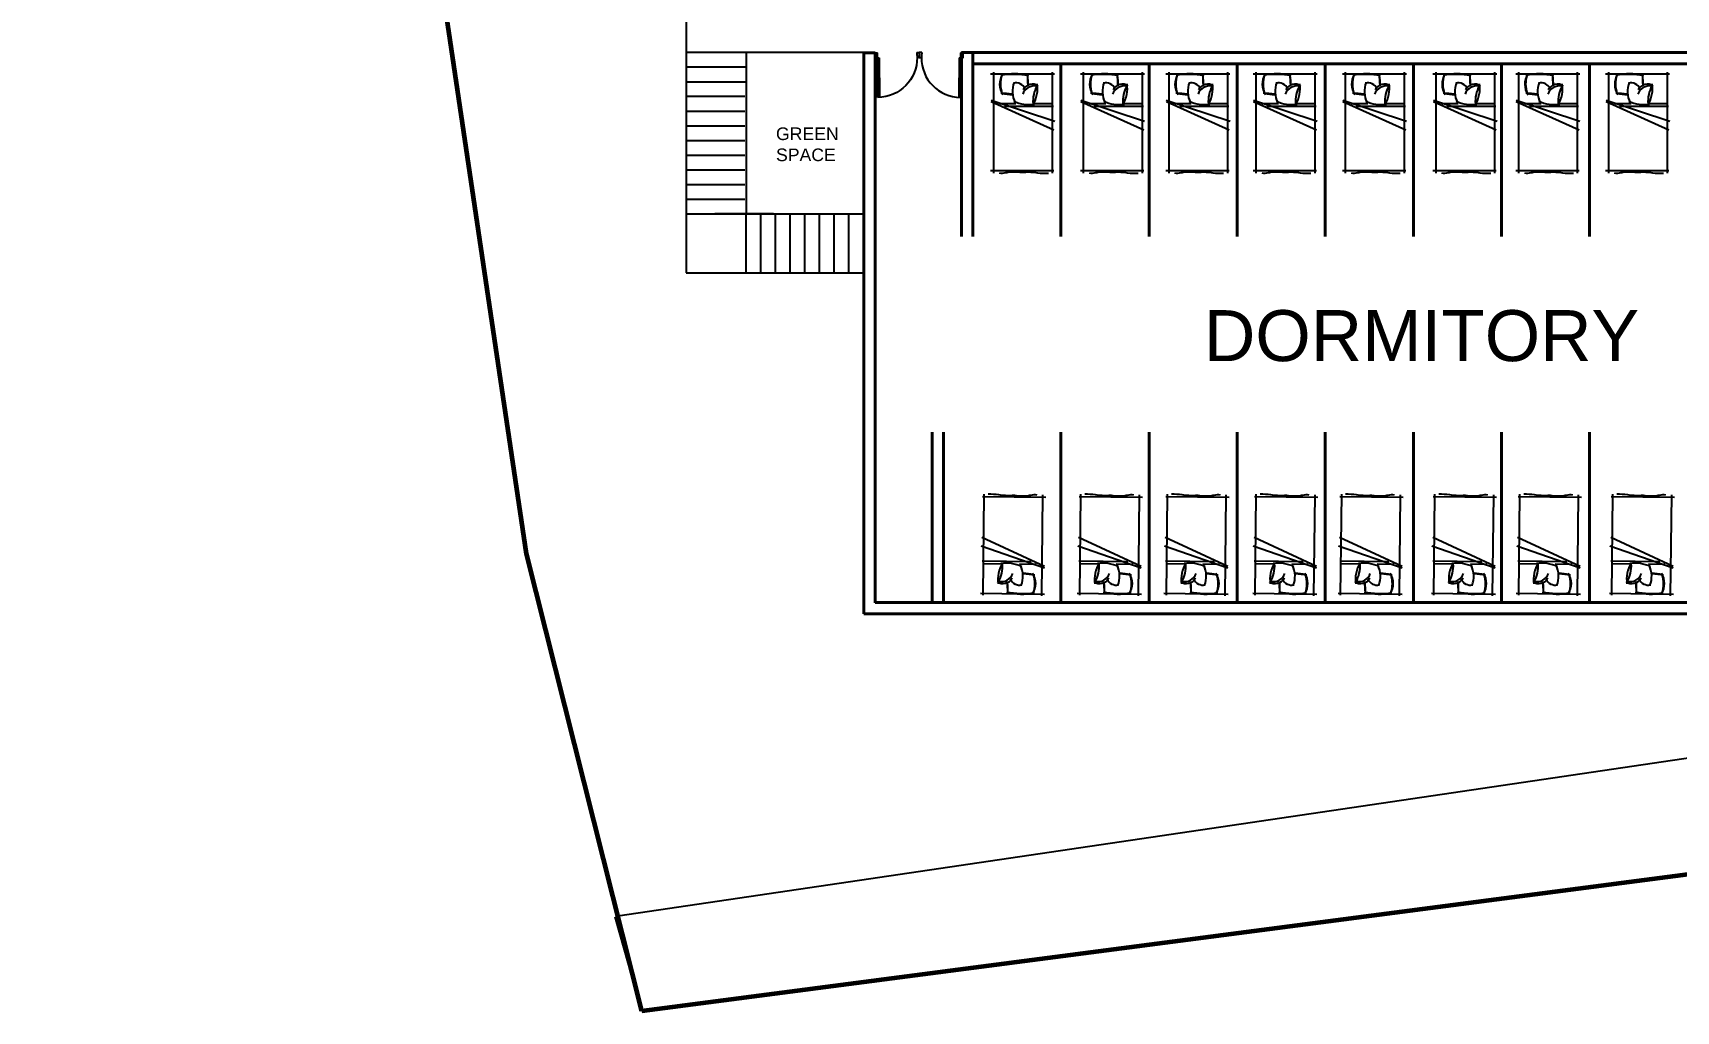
# Model space of a CAD drawing. Header units: metres. Extents: x -353 to 1688, y -477 to 135.
# Drawn here: x 740.87 to 774.43, y -335.68 to -315.7 of the extents above; entities that cross this region are included whole.
import ezdxf

# ---------------------------------------------------------------- set-up
doc = ezdxf.new("R2010")
doc.units = ezdxf.units.M
doc.header["$MEASUREMENT"] = 0
doc.linetypes.add('ACAD_ISO04W100', pattern=[30, 24, -3, 0, -3])
doc.layers.add('door space', color=1, linetype='Continuous')
doc.layers.add('ID-LOOSE2', color=8, linetype='Continuous')
for name, color, linetype, plot in [('FURNITURE', 130, 'Continuous', False), ('STAIR', 231, 'Continuous', False), ('TEXT', 141, 'Continuous', False)]:
    doc.layers.add(name, color=color, linetype=linetype, plot=plot)
doc.layers.add('SITE BOUNDARY', color=6, linetype='ACAD_ISO04W100', lineweight=60)
doc.layers.add('WALL', color=2, linetype='Continuous', lineweight=40)
doc.styles.get("Standard").update_dxf_attribs({"font": 'arial.ttf'})

msp = doc.modelspace()

# ---------------------------------------------------------------- linework, layer by layer
for p, q in [((786.05607, -328.83065), (752.8185, -333.74273)), ((753.30857, -335.68269), (752.76076, -333.75918)), ((753.30857, -335.68269), (755.29346, -335.43726)), ((755.29346, -335.43726), (755.29123, -335.42342))]:
    msp.add_line(p, q)
at = {"layer": 'Defpoints'}
msp.add_line((757.83765, -316.1023), (755.43765, -316.1023), dxfattribs=at)
at = {"layer": 'door space'}
for p, q in [((758.07456, -316.10913), (758.12456, -316.10863)), ((758.07556, -316.20913), (758.07456, -316.10913)), ((758.12516, -316.16863), (758.12016, -316.16868)), ((758.12056, -316.20868), (758.12016, -316.16868)), ((758.12516, -316.16863), (758.12456, -316.10863)), ((758.92452, -316.1006), (758.97452, -316.1001)), ((758.92452, -316.1006), (758.92512, -316.1606)), ((758.93012, -316.16055), (758.92512, -316.1606)), ((758.93012, -316.16055), (758.93052, -316.20055)), ((758.97452, -316.1001), (758.97351, -316.20009)), ((758.97452, -316.1001), (758.97552, -316.20009)), ((759.02451, -316.1006), (758.97452, -316.1001)), ((759.01891, -316.16055), (759.01851, -316.20055)), ((759.01891, -316.16055), (759.02391, -316.1606)), ((759.02451, -316.1006), (759.02391, -316.1606)), ((759.82387, -316.16863), (759.82447, -316.10863)), ((759.82387, -316.16863), (759.82887, -316.16868)), ((759.87447, -316.10913), (759.82447, -316.10863)), ((759.82847, -316.20868), (759.82887, -316.16868)), ((759.87347, -316.20913), (759.87447, -316.10913)), ((758.12056, -316.20868), (758.07556, -316.20913)), ((758.12056, -316.20868), (758.15556, -316.20833)), ((758.12869, -317.01864), (758.12056, -316.20868)), ((758.15556, -316.20833), (758.16369, -317.01828)), ((758.97552, -316.20009), (758.93052, -316.20055)), ((758.97351, -316.20009), (759.01851, -316.20055)), ((759.79347, -316.20833), (759.78534, -317.01828)), ((759.82847, -316.20868), (759.79347, -316.20833)), ((759.82034, -317.01864), (759.82847, -316.20868)), ((759.82847, -316.20868), (759.87347, -316.20913))]:
    msp.add_line(p, q, dxfattribs=at)
at = {"layer": 'door space', "extrusion": (0, 0, -1)}
msp.add_ellipse((758.12056, -316.20868), major_axis=(-0.56698, -0.57848), ratio=1, start_param=3.92699082, end_param=5.49778714, dxfattribs=at)
at = {"layer": 'door space'}
msp.add_ellipse((759.82847, -316.20868), major_axis=(0.56698, -0.57848), ratio=1, start_param=3.92699082, end_param=5.49778714, dxfattribs=at)
at = {"layer": 'FURNITURE', "linetype": 'Continuous'}
for p, q in [((760.48966, -316.504), (760.48966, -318.56574)), ((761.68966, -316.504), (761.68966, -318.56574)), ((762.32563, -316.504), (762.32563, -318.56574)), ((763.52563, -316.504), (763.52563, -318.56574)), ((764.07037, -316.504), (764.07037, -318.56574)), ((765.27037, -316.504), (765.27037, -318.56574)), ((765.8529, -316.504), (765.8529, -318.56574)), ((767.67747, -316.504), (767.67747, -318.56574)), ((768.87747, -316.504), (768.87747, -318.56574)), ((769.52484, -316.504), (769.52484, -318.56574)), ((770.72484, -316.504), (770.72484, -318.56574)), ((771.21583, -316.504), (771.21583, -318.56574)), ((772.41583, -316.504), (772.41583, -318.56574)), ((773.0518, -316.504), (773.0518, -318.56574)), ((774.2518, -316.504), (774.2518, -318.56574)), ((760.44056, -317.07238), (761.74248, -317.50412)), ((760.44097, -317.10142), (761.72542, -317.68174)), ((760.6121, -317.14364), (760.95067, -317.14364)), ((761.32746, -317.14364), (761.70659, -317.14364)), ((762.27653, -317.07238), (763.57845, -317.50412)), ((762.27695, -317.10142), (763.5614, -317.68174)), ((762.44808, -317.14364), (762.78664, -317.14364)), ((763.16343, -317.14364), (763.54256, -317.14364)), ((764.02127, -317.07238), (765.32319, -317.50412)), ((764.02169, -317.10142), (765.30614, -317.68174)), ((764.19282, -317.14364), (764.53138, -317.14364)), ((764.90818, -317.14364), (765.2873, -317.14364)), ((765.8038, -317.07238), (767.10572, -317.50412)), ((765.80421, -317.10142), (767.08866, -317.68174)), ((765.97534, -317.14364), (766.31391, -317.14364)), ((766.6907, -317.14364), (767.06983, -317.14364)), ((767.62837, -317.07238), (768.93029, -317.50412)), ((767.62878, -317.10142), (768.91323, -317.68174)), ((767.79991, -317.14364), (768.13848, -317.14364)), ((768.51527, -317.14364), (768.8944, -317.14364)), ((769.47574, -317.07238), (770.77766, -317.50412)), ((769.47616, -317.10142), (770.76061, -317.68174)), ((769.64729, -317.14364), (769.98585, -317.14364)), ((770.36264, -317.14364), (770.74177, -317.14364)), ((771.16674, -317.07238), (772.46865, -317.50412)), ((771.16715, -317.10142), (772.4516, -317.68174)), ((771.33828, -317.14364), (771.67684, -317.14364)), ((772.05364, -317.14364), (772.43276, -317.14364)), ((773.00271, -317.07238), (774.30463, -317.50412)), ((773.00312, -317.10142), (774.28757, -317.68174)), ((773.17425, -317.14364), (773.51282, -317.14364)), ((773.88961, -317.14364), (774.26873, -317.14364)), ((760.71447, -317.19444), (761.71615, -317.19444)), ((762.55044, -317.19444), (763.55212, -317.19444)), ((764.29519, -317.19444), (765.29686, -317.19444)), ((766.07771, -317.19444), (767.07939, -317.19444)), ((767.90228, -317.19444), (768.90396, -317.19444)), ((769.74966, -317.19444), (770.75133, -317.19444)), ((771.44065, -317.19444), (772.44232, -317.19444)), ((773.27662, -317.19444), (774.27829, -317.19444)), ((760.43163, -318.51104), (761.72665, -318.51104)), ((762.2676, -318.51104), (763.56262, -318.51104)), ((764.01235, -318.51104), (765.30737, -318.51104)), ((765.79487, -318.51104), (767.08989, -318.51104)), ((767.61944, -318.51104), (768.91446, -318.51104)), ((769.46682, -318.51104), (770.76184, -318.51104)), ((771.15781, -318.51104), (772.45283, -318.51104)), ((772.99378, -318.51104), (774.2888, -318.51104)), ((761.55868, -325.19176), (760.26374, -325.17694)), ((760.27776, -327.18427), (760.30136, -325.12266)), ((761.47768, -327.19801), (761.50128, -325.1364)), ((762.253, -327.18427), (762.2766, -325.12266)), ((763.45292, -327.19801), (763.47652, -325.1364)), ((765.30384, -325.19176), (764.00891, -325.17694)), ((764.02293, -327.18427), (764.04653, -325.12266)), ((765.22285, -327.19801), (765.24645, -325.1364)), ((767.11625, -325.19176), (765.82132, -325.17694)), ((765.83534, -327.18427), (765.85894, -325.12266)), ((767.03526, -327.19801), (767.05886, -325.1364)), ((768.86194, -325.19176), (767.56701, -325.17694)), ((767.58103, -327.18427), (767.60463, -325.12266)), ((768.78095, -327.19801), (768.80455, -325.1364)), ((770.76638, -325.19176), (769.47145, -325.17694)), ((769.48547, -327.18427), (769.50907, -325.12266)), ((770.68539, -327.19801), (770.70899, -325.1364)), ((772.50091, -325.19176), (771.20598, -325.17694)), ((771.22, -327.18427), (771.2436, -325.12266)), ((772.41992, -327.19801), (772.44352, -325.1364)), ((773.1206, -327.18427), (773.1442, -325.12266)), ((774.32052, -327.19801), (774.34412, -325.1364)), ((761.53328, -326.63022), (760.23639, -326.18361)), ((761.5332, -326.60119), (760.25548, -326.00619)), ((763.50852, -326.63022), (762.21163, -326.18361)), ((763.50844, -326.60119), (762.23072, -326.00619)), ((765.27845, -326.63022), (763.98156, -326.18361)), ((765.27837, -326.60119), (764.00065, -326.00619)), ((767.09086, -326.63022), (765.79397, -326.18361)), ((767.09078, -326.60119), (765.81305, -326.00619)), ((768.83655, -326.63022), (767.53966, -326.18361)), ((768.83647, -326.60119), (767.55874, -326.00619)), ((770.74099, -326.63022), (769.4441, -326.18361)), ((770.74091, -326.60119), (769.46319, -326.00619)), ((772.47552, -326.63022), (771.17863, -326.18361)), ((772.47544, -326.60119), (771.19772, -326.00619)), ((761.26078, -326.50504), (760.25917, -326.49357)), ((760.64725, -326.54882), (760.26815, -326.54448)), ((761.36256, -326.557), (761.02402, -326.55313)), ((763.23603, -326.50504), (762.23442, -326.49357)), ((762.62249, -326.54882), (762.2434, -326.54448)), ((763.33781, -326.557), (762.99926, -326.55313)), ((765.00595, -326.50504), (764.00434, -326.49357)), ((764.39242, -326.54882), (764.01332, -326.54448)), ((765.10773, -326.557), (764.76919, -326.55313)), ((766.81836, -326.50504), (765.81675, -326.49357)), ((766.20483, -326.54882), (765.82573, -326.54448)), ((766.92014, -326.557), (766.5816, -326.55313)), ((768.56405, -326.50504), (767.56244, -326.49357)), ((767.95052, -326.54882), (767.57142, -326.54448)), ((768.66583, -326.557), (768.32729, -326.55313)), ((770.46849, -326.50504), (769.46688, -326.49357)), ((769.85496, -326.54882), (769.47586, -326.54448)), ((770.57027, -326.557), (770.23173, -326.55313)), ((772.20302, -326.50504), (771.20141, -326.49357)), ((771.58949, -326.54882), (771.21039, -326.54448)), ((772.3048, -326.557), (771.96626, -326.55313)), ((774.10362, -326.50504), (773.10201, -326.49357)), ((773.49009, -326.54882), (773.11099, -326.54448)), ((774.2054, -326.557), (773.86686, -326.55313))]:
    msp.add_line(p, q, dxfattribs=at)
at = {"layer": 'FURNITURE', "color": 7, "linetype": 'Continuous'}
for p, q in [((760.43163, -316.53404), (761.73997, -316.53404)), ((762.2676, -316.53404), (763.57594, -316.53404)), ((764.01235, -316.53404), (765.32068, -316.53404)), ((765.79487, -316.53404), (767.1032, -316.53404)), ((767.61944, -316.53404), (768.92777, -316.53404)), ((769.46682, -316.53404), (770.77515, -316.53404)), ((771.15781, -316.53404), (772.46614, -316.53404)), ((772.99378, -316.53404), (774.30211, -316.53404)), ((761.53605, -327.16863), (760.2278, -327.15365)), ((763.51129, -327.16863), (762.20304, -327.15365)), ((765.28122, -327.16863), (763.97297, -327.15365)), ((767.09362, -327.16863), (765.78538, -327.15365)), ((768.83931, -327.16863), (767.53107, -327.15365)), ((770.74376, -327.16863), (769.43551, -327.15365)), ((772.47829, -327.16863), (771.17004, -327.15365))]:
    msp.add_line(p, q, dxfattribs=at)
at = {"layer": 'FURNITURE', "linetype": 'Continuous'}
for points in [[(760.60931, -318.55923, 0.15235432), (760.74602, -318.55079, 0.05352755), (760.78655, -318.54397, -0.05589674), (761.02865, -318.54153, 0.02697324), (761.11624, -318.54361, -0.03694731), (761.25406, -318.54165, -0.03644179), (761.38902, -318.55675, 0.02377551), (761.6115, -318.56728)], [(762.44528, -318.55923, 0.15235432), (762.58199, -318.55079, 0.05352755), (762.62252, -318.54397, -0.05589674), (762.86462, -318.54153, 0.02697324), (762.95221, -318.54361, -0.03694731), (763.09003, -318.54165, -0.03644179), (763.22499, -318.55675, 0.02377551), (763.44747, -318.56728)], [(764.19002, -318.55923, 0.15235432), (764.32673, -318.55079, 0.05352755), (764.36727, -318.54397, -0.05589674), (764.60936, -318.54153, 0.02697324), (764.69696, -318.54361, -0.03694731), (764.83477, -318.54165, -0.03644179), (764.96973, -318.55675, 0.02377551), (765.19221, -318.56728)], [(765.97255, -318.55923, 0.15235432), (766.10926, -318.55079, 0.05352755), (766.14979, -318.54397, -0.05589674), (766.39189, -318.54153, 0.02697324), (766.47948, -318.54361, -0.03694731), (766.6173, -318.54165, -0.03644179), (766.75226, -318.55675, 0.02377551), (766.97474, -318.56728)], [(767.79712, -318.55923, 0.15235432), (767.93383, -318.55079, 0.05352755), (767.97436, -318.54397, -0.05589674), (768.21646, -318.54153, 0.02697324), (768.30405, -318.54361, -0.03694731), (768.44187, -318.54165, -0.03644179), (768.57683, -318.55675, 0.02377551), (768.79931, -318.56728)], [(769.64449, -318.55923, 0.15235432), (769.7812, -318.55079, 0.05352755), (769.82174, -318.54397, -0.05589674), (770.06383, -318.54153, 0.02697324), (770.15143, -318.54361, -0.03694731), (770.28924, -318.54165, -0.03644179), (770.4242, -318.55675, 0.02377551), (770.64668, -318.56728)], [(771.33548, -318.55923, 0.15235432), (771.4722, -318.55079, 0.05352755), (771.51273, -318.54397, -0.05589674), (771.75482, -318.54153, 0.02697324), (771.84242, -318.54361, -0.03694731), (771.98023, -318.54165, -0.03644179), (772.11519, -318.55675, 0.02377551), (772.33767, -318.56728)], [(773.17145, -318.55923, 0.15235432), (773.30817, -318.55079, 0.05352755), (773.3487, -318.54397, -0.05589674), (773.59079, -318.54153, 0.02697324), (773.67839, -318.54361, -0.03694731), (773.8162, -318.54165, -0.03644179), (773.95116, -318.55675, 0.02377551), (774.17365, -318.56728)], [(761.38156, -325.14153, 0.15235432), (761.24476, -325.14841, 0.05352755), (761.20416, -325.15477, -0.05589674), (760.96205, -325.15444, 0.02697324), (760.87448, -325.15135, -0.03694731), (760.73666, -325.15174, -0.03644179), (760.60188, -325.1351, 0.02377551), (760.37953, -325.12202)], [(763.35681, -325.14153, 0.15235432), (763.22, -325.14841, 0.05352755), (763.1794, -325.15477, -0.05589674), (762.93729, -325.15444, 0.02697324), (762.84972, -325.15135, -0.03694731), (762.7119, -325.15174, -0.03644179), (762.57712, -325.1351, 0.02377551), (762.35477, -325.12202)], [(765.12673, -325.14153, 0.15235432), (764.98993, -325.14841, 0.05352755), (764.94933, -325.15477, -0.05589674), (764.70722, -325.15444, 0.02697324), (764.61965, -325.15135, -0.03694731), (764.48182, -325.15174, -0.03644179), (764.34705, -325.1351, 0.02377551), (764.1247, -325.12202)], [(766.93914, -325.14153, 0.15235432), (766.80234, -325.14841, 0.05352755), (766.76173, -325.15477, -0.05589674), (766.51963, -325.15444, 0.02697324), (766.43206, -325.15135, -0.03694731), (766.29423, -325.15174, -0.03644179), (766.15945, -325.1351, 0.02377551), (765.93711, -325.12202)], [(768.68483, -325.14153, 0.15235432), (768.54803, -325.14841, 0.05352755), (768.50742, -325.15477, -0.05589674), (768.26532, -325.15444, 0.02697324), (768.17775, -325.15135, -0.03694731), (768.03992, -325.15174, -0.03644179), (767.90515, -325.1351, 0.02377551), (767.6828, -325.12202)], [(770.58927, -325.14153, 0.15235432), (770.45247, -325.14841, 0.05352755), (770.41187, -325.15477, -0.05589674), (770.16976, -325.15444, 0.02697324), (770.08219, -325.15135, -0.03694731), (769.94436, -325.15174, -0.03644179), (769.80959, -325.1351, 0.02377551), (769.58724, -325.12202)], [(772.3238, -325.14153, 0.15235432), (772.187, -325.14841, 0.05352755), (772.1464, -325.15477, -0.05589674), (771.90429, -325.15444, 0.02697324), (771.81672, -325.15135, -0.03694731), (771.67889, -325.15174, -0.03644179), (771.54412, -325.1351, 0.02377551), (771.32177, -325.12202)], [(774.2244, -325.14153, 0.15235432), (774.0876, -325.14841, 0.05352755), (774.04699, -325.15477, -0.05589674), (773.80489, -325.15444, 0.02697324), (773.71732, -325.15135, -0.03694731), (773.57949, -325.15174, -0.03644179), (773.44472, -325.1351, 0.02377551), (773.22237, -325.12202)]]:
    msp.add_lwpolyline(points, format="xyb", dxfattribs=at)
at = {"layer": 'FURNITURE', "color": 7, "linetype": 'Continuous'}
for centre, radius, start, end in [((761.00579, -316.75014), 0.38873, 147.509962, 213.833595), ((760.90725, -317.95145), 1.41732, 78.579336, 100.017214), ((761.39209, -316.8934), 0.51276, 159.302573, 206.502635), ((760.94808, -316.92785), 0.20995, 24.752318, 103.91918), ((761.284, -316.95251), 0.20816, 54.167062, 153.84213), ((759.69584, -316.76004), 1.50512, 359.153578, 7.553295), ((761.95671, -317.09894), 0.65945, 151.045551, 184.149692), ((760.76551, -316.83879), 0.62481, 328.654191, 9.197687), ((762.84176, -316.75014), 0.38873, 147.509962, 213.833595), ((762.74323, -317.95145), 1.41732, 78.579336, 100.017214), ((763.22807, -316.8934), 0.51276, 159.302573, 206.502635), ((762.78405, -316.92785), 0.20995, 24.752318, 103.91918), ((763.11997, -316.95251), 0.20816, 54.167062, 153.84213), ((761.53181, -316.76004), 1.50512, 359.153578, 7.553295), ((763.79268, -317.09894), 0.65945, 151.045551, 184.149692), ((762.60149, -316.83879), 0.62481, 328.654191, 9.197687), ((764.58651, -316.75014), 0.38873, 147.509962, 213.833595), ((764.48797, -317.95145), 1.41732, 78.579336, 100.017214), ((764.97281, -316.8934), 0.51276, 159.302573, 206.502635), ((764.52879, -316.92785), 0.20995, 24.752318, 103.91918), ((764.86472, -316.95251), 0.20816, 54.167062, 153.84213), ((763.27656, -316.76004), 1.50512, 359.153578, 7.553295), ((765.53742, -317.09894), 0.65945, 151.045551, 184.149692), ((764.34623, -316.83879), 0.62481, 328.654191, 9.197687), ((766.36903, -316.75014), 0.38873, 147.509962, 213.833595), ((766.27049, -317.95145), 1.41732, 78.579336, 100.017214), ((766.75533, -316.8934), 0.51276, 159.302573, 206.502635), ((766.31132, -316.92785), 0.20995, 24.752318, 103.91918), ((766.64724, -316.95251), 0.20816, 54.167062, 153.84213), ((765.05908, -316.76004), 1.50512, 359.153578, 7.553295), ((767.31995, -317.09894), 0.65945, 151.045551, 184.149692), ((766.12875, -316.83879), 0.62481, 328.654191, 9.197687), ((768.1936, -316.75014), 0.38873, 147.509962, 213.833595), ((768.09506, -317.95145), 1.41732, 78.579336, 100.017214), ((768.5799, -316.8934), 0.51276, 159.302573, 206.502635), ((768.13589, -316.92785), 0.20995, 24.752318, 103.91918), ((768.47181, -316.95251), 0.20816, 54.167062, 153.84213), ((766.88365, -316.76004), 1.50512, 359.153578, 7.553295), ((769.14452, -317.09894), 0.65945, 151.045551, 184.149692), ((767.95332, -316.83879), 0.62481, 328.654191, 9.197687), ((770.04097, -316.75014), 0.38873, 147.509962, 213.833595), ((769.94244, -317.95145), 1.41732, 78.579336, 100.017214), ((770.42728, -316.8934), 0.51276, 159.302573, 206.502635), ((769.98326, -316.92785), 0.20995, 24.752318, 103.91918), ((770.31918, -316.95251), 0.20816, 54.167062, 153.84213), ((768.73102, -316.76004), 1.50512, 359.153578, 7.553295), ((770.99189, -317.09894), 0.65945, 151.045551, 184.149692), ((769.8007, -316.83879), 0.62481, 328.654191, 9.197687), ((771.73197, -316.75014), 0.38873, 147.509962, 213.833595), ((771.63343, -317.95145), 1.41732, 78.579336, 100.017214), ((772.11827, -316.8934), 0.51276, 159.302573, 206.502635), ((771.67426, -316.92785), 0.20995, 24.752318, 103.91918), ((772.01018, -316.95251), 0.20816, 54.167062, 153.84213), ((770.42202, -316.76004), 1.50512, 359.153578, 7.553295), ((772.68288, -317.09894), 0.65945, 151.045551, 184.149692), ((771.49169, -316.83879), 0.62481, 328.654191, 9.197687), ((773.56794, -316.75014), 0.38873, 147.509962, 213.833595), ((773.4694, -317.95145), 1.41732, 78.579336, 100.017214), ((773.95424, -316.8934), 0.51276, 159.302573, 206.502635), ((773.51023, -316.92785), 0.20995, 24.752318, 103.91918), ((773.84615, -316.95251), 0.20816, 54.167062, 153.84213), ((772.25799, -316.76004), 1.50512, 359.153578, 7.553295), ((774.51885, -317.09894), 0.65945, 151.045551, 184.149692), ((773.32766, -316.83879), 0.62481, 328.654191, 9.197687), ((760.92194, -315.70943), 1.25148, 258.116915, 267.884926), ((761.21694, -316.45711), 0.70718, 243.959976, 279.347385), ((762.75792, -315.70943), 1.25148, 258.116915, 267.884926), ((763.05291, -316.45711), 0.70718, 243.959976, 279.347385), ((764.50266, -315.70943), 1.25148, 258.116915, 267.884926), ((764.79765, -316.45711), 0.70718, 243.959976, 279.347385), ((766.28518, -315.70943), 1.25148, 258.116915, 267.884926), ((766.58018, -316.45711), 0.70718, 243.959976, 279.347385), ((768.10975, -315.70943), 1.25148, 258.116915, 267.884926), ((768.40475, -316.45711), 0.70718, 243.959976, 279.347385), ((769.95713, -315.70943), 1.25148, 258.116915, 267.884926), ((770.25212, -316.45711), 0.70718, 243.959976, 279.347385), ((771.64812, -315.70943), 1.25148, 258.116915, 267.884926), ((771.94311, -316.45711), 0.70718, 243.959976, 279.347385), ((773.48409, -315.70943), 1.25148, 258.116915, 267.884926), ((773.77908, -316.45711), 0.70718, 243.959976, 279.347385), ((761.20568, -326.86008), 0.62481, 147.998363, 188.541859), ((760.01754, -326.58631), 0.65945, 330.389723, 3.493864), ((760.74991, -327.23657), 0.70718, 63.304147, 98.691556), ((760.57976, -326.7983), 0.51276, 338.646744, 25.846806), ((763.18092, -326.86008), 0.62481, 147.998363, 188.541859), ((761.99278, -326.58631), 0.65945, 330.389723, 3.493864), ((762.72515, -327.23657), 0.70718, 63.304147, 98.691556), ((762.555, -326.7983), 0.51276, 338.646744, 25.846806), ((764.95084, -326.86008), 0.62481, 147.998363, 188.541859), ((763.76271, -326.58631), 0.65945, 330.389723, 3.493864), ((764.49508, -327.23657), 0.70718, 63.304147, 98.691556), ((764.32493, -326.7983), 0.51276, 338.646744, 25.846806), ((766.76325, -326.86008), 0.62481, 147.998363, 188.541859), ((765.57511, -326.58631), 0.65945, 330.389723, 3.493864), ((766.30749, -327.23657), 0.70718, 63.304147, 98.691556), ((766.13734, -326.7983), 0.51276, 338.646744, 25.846806), ((768.50894, -326.86008), 0.62481, 147.998363, 188.541859), ((767.32081, -326.58631), 0.65945, 330.389723, 3.493864), ((768.05318, -327.23657), 0.70718, 63.304147, 98.691556), ((767.88303, -326.7983), 0.51276, 338.646744, 25.846806), ((770.41338, -326.86008), 0.62481, 147.998363, 188.541859), ((769.22525, -326.58631), 0.65945, 330.389723, 3.493864), ((769.95762, -327.23657), 0.70718, 63.304147, 98.691556), ((769.78747, -326.7983), 0.51276, 338.646744, 25.846806), ((772.14791, -326.86008), 0.62481, 147.998363, 188.541859), ((770.95978, -326.58631), 0.65945, 330.389723, 3.493864), ((771.69215, -327.23657), 0.70718, 63.304147, 98.691556), ((771.522, -326.7983), 0.51276, 338.646744, 25.846806), ((774.04851, -326.86008), 0.62481, 147.998363, 188.541859), ((772.86038, -326.58631), 0.65945, 330.389723, 3.493864), ((773.59275, -327.23657), 0.70718, 63.304147, 98.691556), ((773.4226, -326.7983), 0.51276, 338.646744, 25.846806), ((760.68852, -326.74044), 0.20816, 233.511233, 333.186301), ((762.27438, -326.95107), 1.50512, 178.497749, 186.897466), ((761.02414, -326.76894), 0.20995, 204.09649, 283.263351), ((761.03633, -327.98758), 1.25148, 77.461087, 87.229098), ((760.9644, -326.94598), 0.38873, 326.854133, 33.177766), ((762.66376, -326.74044), 0.20816, 233.511233, 333.186301), ((764.24962, -326.95107), 1.50512, 178.497749, 186.897466), ((762.99938, -326.76894), 0.20995, 204.09649, 283.263351), ((763.01157, -327.98758), 1.25148, 77.461087, 87.229098), ((762.93964, -326.94598), 0.38873, 326.854133, 33.177766), ((764.43369, -326.74044), 0.20816, 233.511233, 333.186301), ((766.01954, -326.95107), 1.50512, 178.497749, 186.897466), ((764.76931, -326.76894), 0.20995, 204.09649, 283.263351), ((764.7815, -327.98758), 1.25148, 77.461087, 87.229098), ((764.70957, -326.94598), 0.38873, 326.854133, 33.177766), ((766.2461, -326.74044), 0.20816, 233.511233, 333.186301), ((767.83195, -326.95107), 1.50512, 178.497749, 186.897466), ((766.58172, -326.76894), 0.20995, 204.09649, 283.263351), ((766.59391, -327.98758), 1.25148, 77.461087, 87.229098), ((766.52198, -326.94598), 0.38873, 326.854133, 33.177766), ((767.99179, -326.74044), 0.20816, 233.511233, 333.186301), ((769.57764, -326.95107), 1.50512, 178.497749, 186.897466), ((768.32741, -326.76894), 0.20995, 204.09649, 283.263351), ((768.3396, -327.98758), 1.25148, 77.461087, 87.229098), ((768.26767, -326.94598), 0.38873, 326.854133, 33.177766), ((769.89623, -326.74044), 0.20816, 233.511233, 333.186301), ((771.48209, -326.95107), 1.50512, 178.497749, 186.897466), ((770.23185, -326.76894), 0.20995, 204.09649, 283.263351), ((770.24404, -327.98758), 1.25148, 77.461087, 87.229098), ((770.17211, -326.94598), 0.38873, 326.854133, 33.177766), ((771.63076, -326.74044), 0.20816, 233.511233, 333.186301), ((773.21662, -326.95107), 1.50512, 178.497749, 186.897466), ((771.96638, -326.76894), 0.20995, 204.09649, 283.263351), ((771.97857, -327.98758), 1.25148, 77.461087, 87.229098), ((771.90664, -326.94598), 0.38873, 326.854133, 33.177766), ((773.53136, -326.74044), 0.20816, 233.511233, 333.186301), ((775.11721, -326.95107), 1.50512, 178.497749, 186.897466), ((773.86698, -326.76894), 0.20995, 204.09649, 283.263351), ((773.87917, -327.98758), 1.25148, 77.461087, 87.229098), ((773.80724, -326.94598), 0.38873, 326.854133, 33.177766), ((761.07668, -325.74587), 1.41732, 257.923507, 279.361386), ((763.05192, -325.74587), 1.41732, 257.923507, 279.361386), ((764.82185, -325.74587), 1.41732, 257.923507, 279.361386), ((766.63426, -325.74587), 1.41732, 257.923507, 279.361386), ((768.37995, -325.74587), 1.41732, 257.923507, 279.361386), ((770.28439, -325.74587), 1.41732, 257.923507, 279.361386), ((772.01892, -325.74587), 1.41732, 257.923507, 279.361386), ((773.91952, -325.74587), 1.41732, 257.923507, 279.361386)]:
    msp.add_arc(centre, radius, start, end, dxfattribs=at)
at = {"layer": 'FURNITURE', "linetype": 'Continuous'}
for centre, radius, start, end in [((761.29677, -316.73901), 0.66193, 163.926349, 197.140869), ((760.88149, -318.28161), 1.7363, 79.04869, 97.940841), ((761.32271, -317.03188), 0.24841, 78.041256, 160.834226), ((764.09596, -316.54325), 2.91289, 180.106285, 184.331167), ((763.13274, -316.73901), 0.66193, 163.926349, 197.140869), ((762.71746, -318.28161), 1.7363, 79.04869, 97.940841), ((763.15868, -317.03188), 0.24841, 78.041256, 160.834226), ((765.93193, -316.54325), 2.91289, 180.106285, 184.331167), ((764.87748, -316.73901), 0.66193, 163.926349, 197.140869), ((764.4622, -318.28161), 1.7363, 79.04869, 97.940841), ((764.90342, -317.03188), 0.24841, 78.041256, 160.834226), ((767.67668, -316.54325), 2.91289, 180.106285, 184.331167), ((766.66001, -316.73901), 0.66193, 163.926349, 197.140869), ((766.24473, -318.28161), 1.7363, 79.04869, 97.940841), ((766.68595, -317.03188), 0.24841, 78.041256, 160.834226), ((769.4592, -316.54325), 2.91289, 180.106285, 184.331167), ((768.48458, -316.73901), 0.66193, 163.926349, 197.140869), ((768.0693, -318.28161), 1.7363, 79.04869, 97.940841), ((768.51052, -317.03188), 0.24841, 78.041256, 160.834226), ((771.28377, -316.54325), 2.91289, 180.106285, 184.331167), ((770.33195, -316.73901), 0.66193, 163.926349, 197.140869), ((769.91667, -318.28161), 1.7363, 79.04869, 97.940841), ((770.35789, -317.03188), 0.24841, 78.041256, 160.834226), ((773.13115, -316.54325), 2.91289, 180.106285, 184.331167), ((772.02295, -316.73901), 0.66193, 163.926349, 197.140869), ((771.60766, -318.28161), 1.7363, 79.04869, 97.940841), ((772.04888, -317.03188), 0.24841, 78.041256, 160.834226), ((774.82214, -316.54325), 2.91289, 180.106285, 184.331167), ((773.85892, -316.73901), 0.66193, 163.926349, 197.140869), ((773.44363, -318.28161), 1.7363, 79.04869, 97.940841), ((773.88486, -317.03188), 0.24841, 78.041256, 160.834226), ((776.65811, -316.54325), 2.91289, 180.106285, 184.331167), ((759.68346, -326.92845), 10.04598, 83.213222, 84.547616), ((761.51943, -326.92845), 10.04598, 83.213222, 84.547616), ((763.26417, -326.92845), 10.04598, 83.213222, 84.547616), ((765.0467, -326.92845), 10.04598, 83.213222, 84.547616), ((766.87127, -326.92845), 10.04598, 83.213222, 84.547616), ((768.71864, -326.92845), 10.04598, 83.213222, 84.547616), ((770.40963, -326.92845), 10.04598, 83.213222, 84.547616), ((772.24561, -326.92845), 10.04598, 83.213222, 84.547616), ((760.65073, -326.66062), 0.24841, 257.385428, 340.178398), ((762.40315, -316.78347), 10.04598, 262.557393, 263.891788), ((760.67331, -326.95378), 0.66193, 343.270521, 16.48504), ((762.62597, -326.66062), 0.24841, 257.385428, 340.178398), ((764.37839, -316.78347), 10.04598, 262.557393, 263.891788), ((762.64855, -326.95378), 0.66193, 343.270521, 16.48504), ((764.3959, -326.66062), 0.24841, 257.385428, 340.178398), ((766.14832, -316.78347), 10.04598, 262.557393, 263.891788), ((764.41848, -326.95378), 0.66193, 343.270521, 16.48504), ((766.2083, -326.66062), 0.24841, 257.385428, 340.178398), ((767.96072, -316.78347), 10.04598, 262.557393, 263.891788), ((766.23089, -326.95378), 0.66193, 343.270521, 16.48504), ((767.95399, -326.66062), 0.24841, 257.385428, 340.178398), ((769.70641, -316.78347), 10.04598, 262.557393, 263.891788), ((767.97658, -326.95378), 0.66193, 343.270521, 16.48504), ((769.85844, -326.66062), 0.24841, 257.385428, 340.178398), ((771.61086, -316.78347), 10.04598, 262.557393, 263.891788), ((769.88102, -326.95378), 0.66193, 343.270521, 16.48504), ((771.59297, -326.66062), 0.24841, 257.385428, 340.178398), ((773.34539, -316.78347), 10.04598, 262.557393, 263.891788), ((771.61555, -326.95378), 0.66193, 343.270521, 16.48504), ((773.49357, -326.66062), 0.24841, 257.385428, 340.178398), ((775.24599, -316.78347), 10.04598, 262.557393, 263.891788), ((773.51615, -326.95378), 0.66193, 343.270521, 16.48504), ((761.10623, -325.41603), 1.7363, 258.392862, 277.285012), ((757.87206, -327.11748), 2.91289, 359.450456, 3.675338), ((763.08147, -325.41603), 1.7363, 258.392862, 277.285012), ((759.8473, -327.11748), 2.91289, 359.450456, 3.675338), ((764.85139, -325.41603), 1.7363, 258.392862, 277.285012), ((761.61723, -327.11748), 2.91289, 359.450456, 3.675338), ((766.6638, -325.41603), 1.7363, 258.392862, 277.285012), ((763.42964, -327.11748), 2.91289, 359.450456, 3.675338), ((768.40949, -325.41603), 1.7363, 258.392862, 277.285012), ((765.17533, -327.11748), 2.91289, 359.450456, 3.675338), ((770.31393, -325.41603), 1.7363, 258.392862, 277.285012), ((767.07977, -327.11748), 2.91289, 359.450456, 3.675338), ((772.04846, -325.41603), 1.7363, 258.392862, 277.285012), ((768.8143, -327.11748), 2.91289, 359.450456, 3.675338), ((773.94906, -325.41603), 1.7363, 258.392862, 277.285012), ((770.7149, -327.11748), 2.91289, 359.450456, 3.675338)]:
    msp.add_arc(centre, radius, start, end, dxfattribs=at)
at = {"layer": 'ID-LOOSE2', "linetype": 'Continuous'}
for p, q in [((767.0529, -316.504), (767.0529, -318.56574)), ((763.53392, -325.19176), (762.23898, -325.17694)), ((774.40151, -325.19176), (773.10658, -325.17694)), ((774.37612, -326.63022), (773.07923, -326.18361)), ((774.37604, -326.60119), (773.09832, -326.00619))]:
    msp.add_line(p, q, dxfattribs=at)
at = {"layer": 'ID-LOOSE2', "color": 7, "linetype": 'Continuous'}
msp.add_line((774.37888, -327.16863), (773.07064, -327.15365), dxfattribs=at)
at = {"layer": 'SITE BOUNDARY'}
for p, q in [((750.94927, -326.34333), (740.86984, -258.24987)), ((754.97619, -319.40143), (754.97553, -319.39696)), ((753.30857, -335.68269), (750.94927, -326.34333)), ((776.89759, -332.59799), (753.30857, -335.68269))]:
    msp.add_line(p, q, dxfattribs=at)
at = {"layer": 'STAIR'}
for p, q in [((754.21313, -311.24173), (754.21313, -319.40143)), ((755.43765, -316.1023), (754.21313, -316.1023)), ((755.43765, -316.1023), (755.43765, -319.4023)), ((755.43765, -316.4023), (754.23765, -316.4023)), ((755.43765, -316.7023), (754.23765, -316.7023)), ((755.41313, -317.00143), (754.21313, -317.00143)), ((755.41313, -317.30143), (754.21313, -317.30143)), ((755.41313, -317.60143), (754.21313, -317.60143)), ((755.41313, -317.90143), (754.21313, -317.90143)), ((755.41313, -318.20143), (754.21313, -318.20143)), ((755.41313, -318.50143), (754.21313, -318.50143)), ((755.41313, -318.80143), (754.21313, -318.80143)), ((755.41313, -319.10143), (754.21313, -319.10143)), ((757.81313, -319.40143), (754.21313, -319.40143)), ((754.21313, -319.40143), (754.21313, -320.60143)), ((755.99607, -319.39696), (754.79607, -319.39696)), ((755.43765, -320.6023), (755.43765, -319.4023)), ((755.73765, -320.6023), (755.73765, -319.4023)), ((756.03765, -320.6023), (756.03765, -319.4023)), ((756.33765, -320.6023), (756.33765, -319.4023)), ((756.63765, -320.6023), (756.63765, -319.4023)), ((756.93765, -320.6023), (756.93765, -319.4023)), ((756.93765, -320.6023), (756.93765, -319.4023)), ((757.23765, -320.6023), (757.23765, -319.4023)), ((757.53765, -320.6023), (757.53765, -319.4023)), ((754.21313, -320.60143), (757.81313, -320.60143))]:
    msp.add_line(p, q, dxfattribs=at)
at = {"layer": 'WALL'}
for p, q in [((757.84456, -316.10913), (758.07456, -316.10913)), ((757.84456, -316.10913), (757.84456, -327.56913)), ((758.07456, -316.10913), (758.07456, -327.33913)), ((759.83765, -316.1023), (783.69765, -316.1023)), ((759.83765, -319.85681), (759.83765, -316.1023)), ((760.06765, -319.85681), (760.06765, -316.1023)), ((758.07456, -327.33913), (758.07456, -316.33913)), ((760.06765, -316.3323), (760.06765, -318.70254)), ((760.06765, -316.3323), (783.30456, -316.3323)), ((761.86765, -319.85681), (761.86765, -316.3323)), ((763.66765, -319.85681), (763.66765, -316.3323)), ((765.46765, -319.85681), (765.46765, -316.3323)), ((767.26765, -319.85681), (767.26765, -316.3323)), ((767.26765, -319.85681), (767.26765, -316.3323)), ((769.06765, -319.85681), (769.06765, -316.3323)), ((770.56765, -316.3323), (770.56765, -316.3323)), ((770.56765, -316.3323), (770.56765, -316.3323)), ((770.56765, -316.3323), (770.56765, -316.3323)), ((770.56765, -316.3323), (770.56765, -316.3323)), ((770.86765, -319.85681), (770.86765, -316.3323)), ((772.66765, -319.85681), (772.66765, -316.3323)), ((760.06765, -319.85681), (760.06765, -319.85681)), ((759.23765, -327.3323), (759.23765, -323.85681)), ((759.46765, -327.3323), (759.46765, -323.85681)), ((761.86765, -327.3323), (761.86765, -323.85681)), ((763.66765, -327.3323), (763.66765, -323.85681)), ((765.46765, -327.3323), (765.46765, -323.85681)), ((767.26765, -327.3323), (767.26765, -323.85681)), ((769.06765, -327.3323), (769.06765, -323.85681)), ((770.86765, -327.3323), (770.86765, -323.85681)), ((772.66765, -327.3323), (772.66765, -323.85681)), ((788.72765, -327.56913), (757.84456, -327.56913)), ((781.66765, -327.3323), (758.07456, -327.3323))]:
    msp.add_line(p, q, dxfattribs=at)

# ---------------------------------------------------------------- texts
at = {"layer": 'TEXT', "attachment_point": 1}
for s, width, gutter_width, insert, char_height in [('GREEN SPACE', 0.386157, 1.2902, (756.04845, -317.63045), 0.258039), ('DORMITORY', 0.506128, 5.20671, (764.78914, -321.36262), 1.041343)]:
    msp.add_mtext_dynamic_manual_height_columns(s, width=width, gutter_width=gutter_width, heights=[0], dxfattribs=dict(at, insert=insert, char_height=char_height))

doc.saveas('drawing.dxf')
